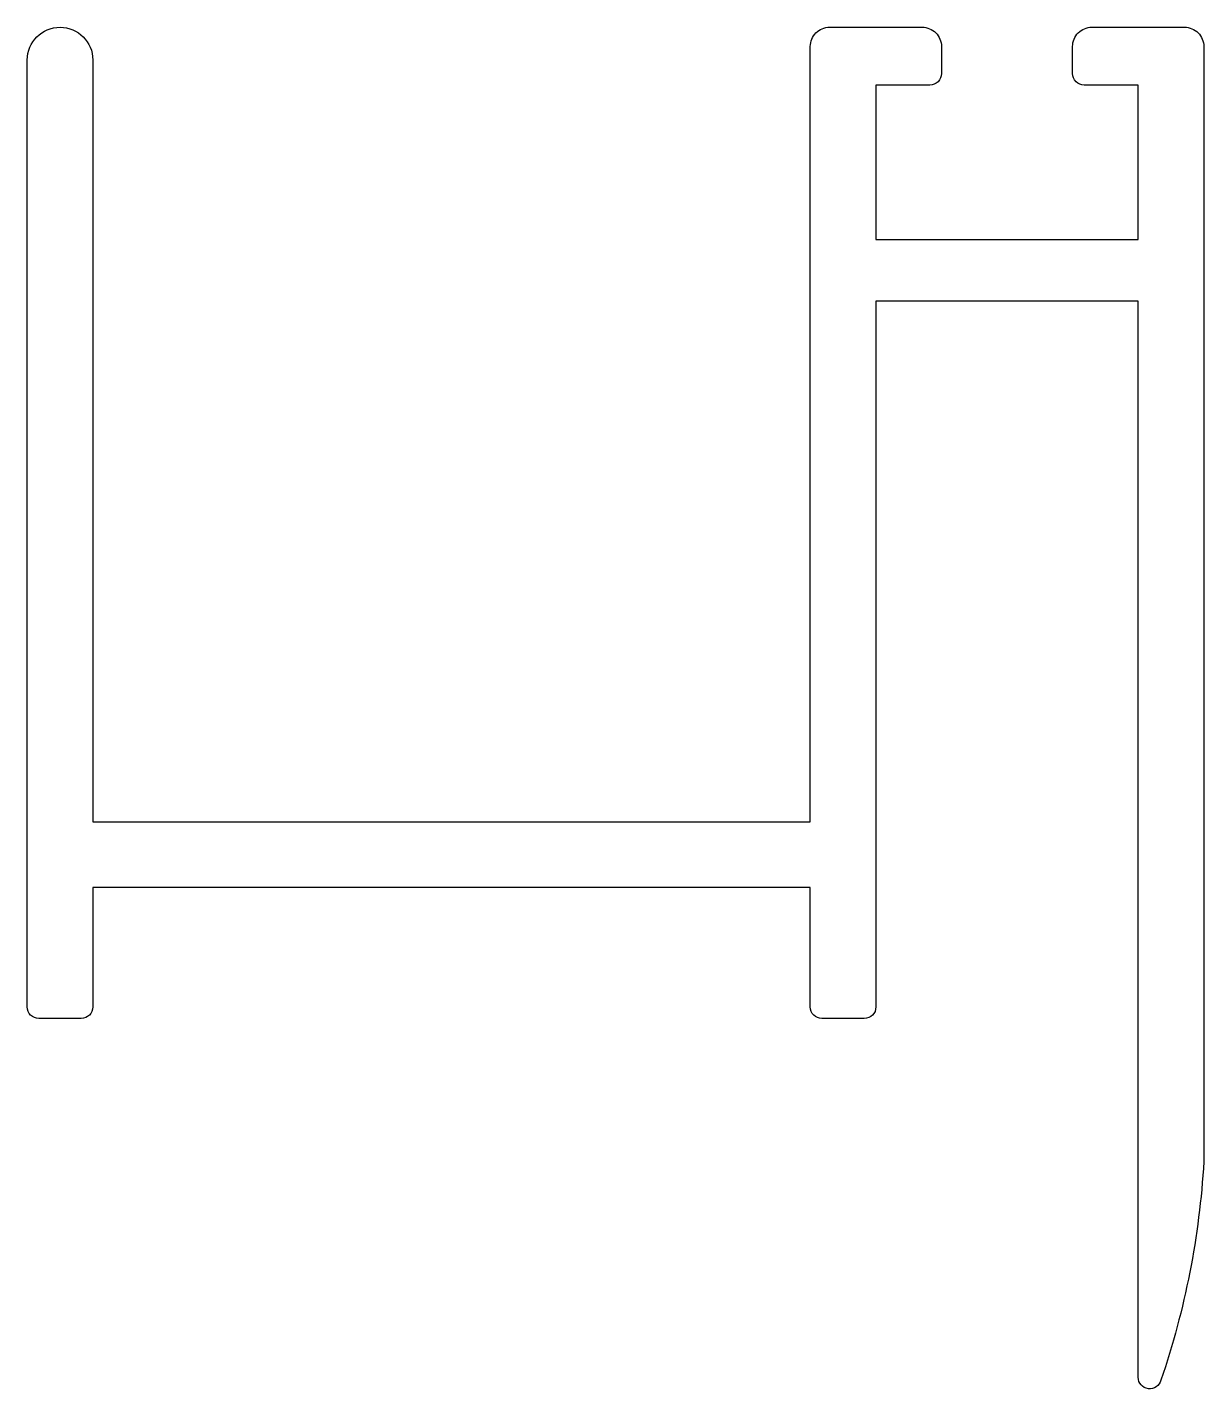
# Model space of a CAD drawing. Extents: x 160.1 to 190.6, y 204 to 239.3.
import ezdxf

# ---------------------------------------------------------------- set-up
doc = ezdxf.new("R2010")
doc.units = 0
doc.layers.get('0').update_dxf_attribs({"linetype": 'CONTINUOUS'})

msp = doc.modelspace()

# ---------------------------------------------------------------- linework, layer by layer
msp.add_lwpolyline([(181.789, 213.648), (180.689, 213.648, -0.414214), (180.389, 213.948), (180.389, 217.048), (161.789, 217.048), (161.789, 213.948, -0.414214), (161.489, 213.648), (160.389, 213.648, -0.414214), (160.089, 213.948), (160.089, 238.498, -1), (161.789, 238.498), (161.789, 218.748), (180.389, 218.748), (180.389, 238.848, -0.414214), (180.889, 239.348), (183.289, 239.348, -0.414214), (183.789, 238.848), (183.789, 238.148, -0.414214), (183.489, 237.848), (182.089, 237.848), (182.089, 233.848), (188.889, 233.848), (188.889, 237.848), (187.489, 237.848, -0.414214), (187.189, 238.148), (187.189, 238.848, -0.414214), (187.689, 239.348), (190.089, 239.348, -0.414214), (190.589, 238.848), (190.589, 209.938, -0.067673), (189.48, 204.275, -0.883315), (188.889, 204.348), (188.889, 232.248), (182.089, 232.248), (182.089, 213.948, -0.414214)], format="xyb", close=True)

doc.saveas('drawing.dxf')
